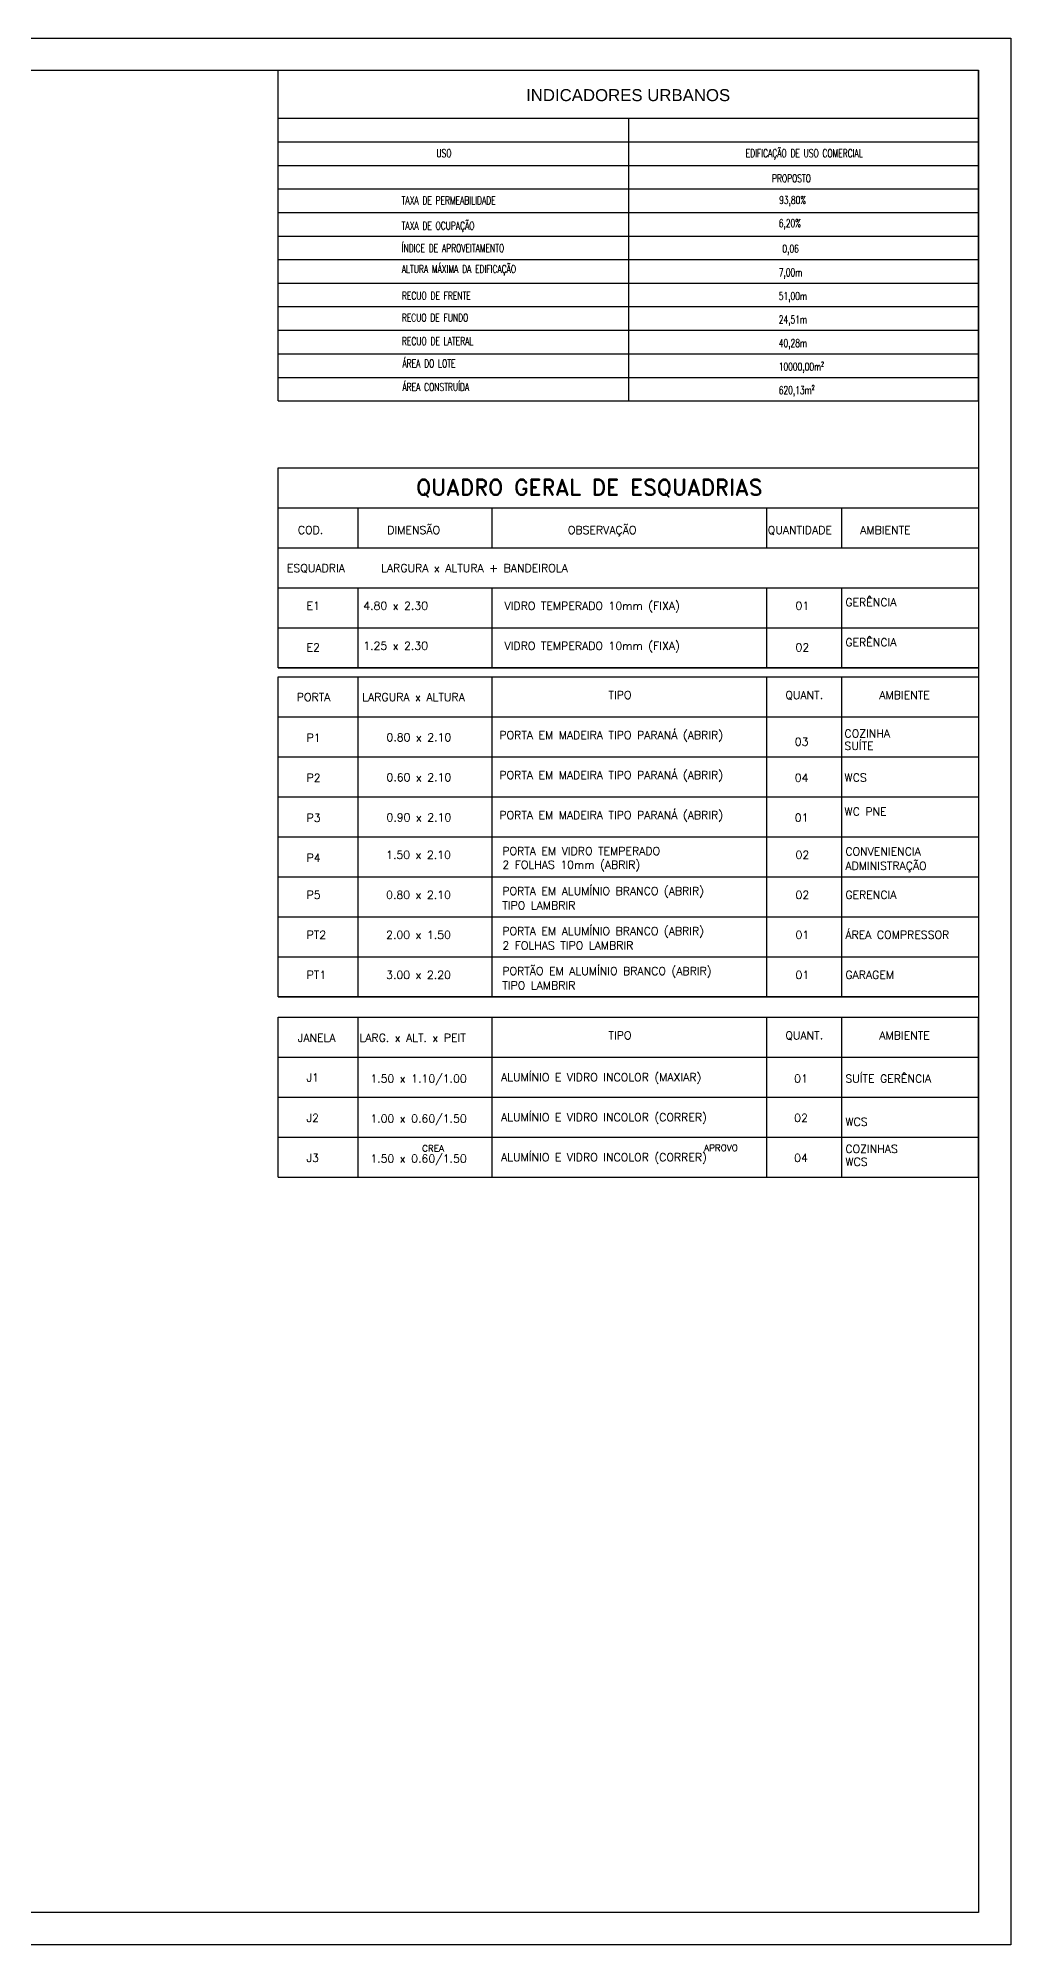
# Model space of a CAD drawing. Header units: millimetres. Extents: x 1111 to 1333, y -447 to -319.
# Drawn here: x 1310.53 to 1333.17, y -447 to -402.6 of the extents above; entities that cross this region are included whole.
import ezdxf
from ezdxf.enums import TextEntityAlignment as Align

# ---------------------------------------------------------------- set-up
doc = ezdxf.new("R2010")
doc.units = ezdxf.units.MM
for name, color, linetype in [('A-PEN-Y', 2, 'Continuous'), ('CERC02', 3, 'Continuous'), ('CERCAD-1', 1, 'Continuous'), ('CERCAD-2', 7, 'Continuous'), ('COTAS', 1, 'Continuous'), ('E-txt-g', 3, 'Continuous'), ('PRANCHA', 1, 'Continuous'), ('TEXTO', 3, 'Continuous'), ('TXT', 2, 'Continuous')]:
    doc.layers.add(name, color=color, linetype=linetype)
doc.styles.add('REG80', font='romans.shx', dxfattribs={"width": 0.8, "height": 0.2})
doc.styles.add('ROMAND', font='romand', dxfattribs={"height": 0.004})
doc.styles.add('ROMANS', font='romans')
doc.styles.add('WMF-ARIAL0', font='arial.ttf')

msp = doc.modelspace()

# ---------------------------------------------------------------- linework, layer by layer
at = {"layer": 'CERCAD-1'}
msp.add_lwpolyline([(1332.419, -446.25), (1269.419, -446.25), (1269.419, -403.35), (1332.419, -403.35)], close=True, dxfattribs=at)
at = {"layer": 'CERCAD-2'}
for p, q in [((1268.669, -402.6), (1333.169, -402.6)), ((1333.169, -402.6), (1333.169, -447)), ((1333.169, -447), (1266.044, -447))]:
    msp.add_line(p, q, dxfattribs=at)
at = {"layer": 'COTAS'}
for p, q in [((1317.977, -414.469), (1317.977, -413.537)), ((1321.096, -414.469), (1321.096, -413.537)), ((1327.491, -414.469), (1327.491, -413.537)), ((1329.231, -414.469), (1329.231, -413.537)), ((1316.114, -414.469), (1332.419, -414.469)), ((1316.114, -415.401), (1332.419, -415.401)), ((1317.977, -417.264), (1317.977, -415.401)), ((1321.096, -417.264), (1321.096, -415.401)), ((1327.491, -417.264), (1327.491, -415.401)), ((1329.231, -417.264), (1329.231, -415.401)), ((1316.114, -416.332), (1332.419, -416.332)), ((1316.114, -417.264), (1332.419, -417.264)), ((1316.114, -417.474), (1332.419, -417.474)), ((1317.977, -424.927), (1317.977, -417.474)), ((1321.096, -424.927), (1321.096, -417.474)), ((1327.491, -424.927), (1327.491, -417.474)), ((1329.231, -424.927), (1329.231, -417.474)), ((1316.114, -418.405), (1332.419, -418.405)), ((1316.114, -419.337), (1332.419, -419.337)), ((1316.114, -420.269), (1332.419, -420.269)), ((1316.114, -421.2), (1332.419, -421.2)), ((1316.114, -422.132), (1332.419, -422.132)), ((1316.114, -423.064), (1332.419, -423.064)), ((1316.114, -423.995), (1332.419, -423.995)), ((1316.114, -424.927), (1332.419, -424.927)), ((1316.114, -425.399), (1332.419, -425.399)), ((1316.114, -429.126), (1316.114, -425.399)), ((1317.977, -429.126), (1317.977, -425.399)), ((1321.096, -429.126), (1321.096, -425.399)), ((1327.491, -429.126), (1327.491, -425.399)), ((1329.231, -429.126), (1329.231, -425.399)), ((1332.419, -429.126), (1332.419, -425.399)), ((1316.114, -426.331), (1332.419, -426.331)), ((1316.114, -427.263), (1332.419, -427.263)), ((1316.114, -428.194), (1332.419, -428.194)), ((1316.114, -429.126), (1332.419, -429.126))]:
    msp.add_line(p, q, dxfattribs=at)
for points in [[(1316.114, -412.606), (1332.419, -412.606), (1332.419, -417.264), (1316.114, -417.264)], [(1316.114, -417.474), (1332.419, -417.474), (1332.419, -424.927), (1316.114, -424.927)]]:
    msp.add_lwpolyline(points, close=True, dxfattribs=at)
at = {"layer": 'PRANCHA'}
for p, q in [((1316.114, -411.047), (1316.114, -403.35)), ((1316.114, -403.35), (1332.419, -403.35)), ((1332.419, -411.047), (1332.419, -403.35)), ((1316.114, -404.466), (1332.419, -404.466)), ((1324.266, -404.466), (1324.266, -411.047)), ((1316.114, -405.014), (1332.419, -405.014)), ((1316.114, -405.563), (1332.419, -405.563)), ((1316.114, -406.111), (1332.419, -406.111)), ((1316.114, -406.66), (1332.419, -406.66)), ((1316.114, -407.208), (1332.419, -407.208)), ((1316.114, -407.756), (1332.419, -407.756)), ((1316.114, -407.756), (1332.419, -407.756)), ((1316.114, -407.756), (1332.419, -407.756)), ((1316.114, -407.756), (1332.419, -407.756)), ((1316.114, -407.756), (1332.419, -407.756)), ((1316.114, -407.756), (1332.419, -407.756)), ((1316.114, -407.756), (1332.419, -407.756)), ((1316.114, -408.305), (1332.419, -408.305)), ((1316.114, -408.853), (1332.419, -408.853)), ((1316.114, -408.853), (1332.419, -408.853)), ((1316.114, -409.402), (1332.419, -409.402)), ((1316.114, -409.402), (1332.419, -409.402)), ((1316.114, -409.95), (1332.419, -409.95)), ((1316.114, -410.499), (1332.419, -410.499)), ((1316.114, -411.047), (1332.419, -411.047)), ((1316.114, -412.606), (1332.419, -412.606)), ((1316.114, -413.537), (1332.419, -413.537))]:
    msp.add_line(p, q, dxfattribs=at)

# ---------------------------------------------------------------- texts
at = {"layer": 'A-PEN-Y', "style": 'REG80', "width": 0.7}
for s, height, p in [('ÍNDICE DE APROVEITAMENTO', 0.18281, (1318.988, -407.582)), ('0,06', 0.1828, (1327.85, -407.595)), ('ALTURA MÁXIMA DA EDIFICAÇÃO', 0.18281, (1318.991, -408.069)), ('7,00m', 0.1828, (1327.766, -408.147)), ('51,00m', 0.1828, (1327.766, -408.696))]:
    msp.add_text(s, height=height, dxfattribs=at).set_placement(p)
at = {"layer": 'CERC02', "style": 'ROMANS'}
for s, p in [('CREA', (1319.465, -428.378)), ('APROVO', (1326.028, -428.367))]:
    msp.add_text(s, height=0.15, dxfattribs=at).set_placement(p, align=Align.TOP_LEFT)
at = {"layer": 'E-txt-g', "color": 2, "style": 'REG80', "width": 0.7}
for s, height, p in [('USO', 0.1828, (1319.797, -405.371)), ('EDIFICAÇÃO DE USO COMERCIAL ', 0.18281, (1326.996, -405.371)), ('PROPOSTO', 0.1828, (1327.61, -405.958)), ('TAXA DE PERMEABILIDADE', 0.18281, (1318.988, -406.471)), ('93,80%%%', 0.1828, (1327.775, -406.461)), ('TAXA DE OCUPAÇÃO', 0.18281, (1318.988, -407.061)), ('6,20%%%', 0.1828, (1327.766, -407.001)), ('RECUO DE FRENTE', 0.18281, (1318.995, -408.69)), ('RECUO DE FUNDO', 0.18281, (1318.992, -409.201)), ('24,51m', 0.1828, (1327.766, -409.244)), ('RECUO DE LATERAL', 0.18281, (1318.995, -409.748)), ('40,28m', 0.1828, (1327.766, -409.793)), ('ÁREA DO LOTE', 0.18281, (1319.007, -410.268)), ('10000,00m²', 0.1828, (1327.766, -410.341)), ('ÁREA CONSTRUÍDA', 0.18281, (1319.007, -410.817)), ('620,13m²', 0.1828, (1327.766, -410.889))]:
    msp.add_text(s, height=height, dxfattribs=at).set_placement(p)
at = {"layer": 'TEXTO', "color": 253, "style": 'WMF-ARIAL0'}
msp.add_text('INDICADORES URBANOS', height=0.27951, dxfattribs=at).set_placement((1324.26, -404.067), align=Align.CENTER)
at = {"layer": 'TXT', "color": 3, "style": 'ROMAND'}
msp.add_text('QUADRO GERAL DE ESQUADRIAS', height=0.37268, dxfattribs=at).set_placement((1319.323, -413.246))
at = {"layer": 'TXT'}
for s, height, style, p in [('COD.', 0.1863, 'ROMAND', (1316.572, -414.148)), ('DIMENSÃO', 0.1863, 'ROMAND', (1318.653, -414.148)), ('OBSERVAÇÃO', 0.1863, 'ROMAND', (1322.856, -414.148)), ('QUANTIDADE', 0.1863, 'ROMAND', (1327.51, -414.148)), ('AMBIENTE', 0.1863, 'ROMAND', (1329.662, -414.148)), ('ESQUADRIA', 0.1863, 'ROMAND', (1316.317, -415.034)), ('LARGURA x ALTURA + BANDEIROLA', 0.18634, 'ROMAND', (1318.51, -415.034)), ('E1', 0.1863, 'ROMANS', (1316.775, -415.911)), ('4.80 x 2.30 ', 0.18634, 'ROMANS', (1318.094, -415.911)), ('VIDRO TEMPERADO 10mm (FIXA)', 0.18634, 'ROMANS', (1321.382, -415.913)), ('01', 0.1863, 'ROMANS', (1328.156, -415.911)), ('GERÊNCIA', 0.1863, 'ROMANS', (1329.316, -415.83)), ('E2', 0.1863, 'ROMANS', (1316.775, -416.881)), ('1.25 x 2.30', 0.18634, 'ROMANS', (1318.094, -416.843)), ('VIDRO TEMPERADO 10mm (FIXA)', 0.18634, 'ROMANS', (1321.382, -416.844)), ('02', 0.1863, 'ROMANS', (1328.156, -416.881)), ('GERÊNCIA', 0.1863, 'ROMANS', (1329.316, -416.762)), ('TIPO', 0.1863, 'ROMANS', (1323.803, -417.99)), ('QUANT.', 0.1863, 'ROMANS', (1327.919, -417.99)), ('AMBIENTE', 0.1863, 'ROMANS', (1330.107, -417.99)), ('PORTA      ', 0.18634, 'ROMAND', (1316.546, -418.038)), ('LARGURA x ALTURA', 0.18634, 'ROMAND', (1318.071, -418.038)), ('PORTA EM MADEIRA TIPO PARANÁ (ABRIR)', 0.18634, 'ROMANS', (1321.263, -418.922)), ('P1', 0.1863, 'ROMANS', (1316.775, -418.985)), ('0.80 x 2.10', 0.18634, 'ROMANS', (1318.634, -418.975)), ('03', 0.1863, 'ROMANS', (1328.138, -419.076)), ('COZINHA', 0.1863, 'ROMANS', (1329.295, -418.887)), ('SUÍTE', 0.1863, 'ROMANS', (1329.295, -419.174)), ('P2', 0.1863, 'ROMANS', (1316.775, -419.917)), ('0.60 x 2.10', 0.18634, 'ROMANS', (1318.634, -419.907)), ('PORTA EM MADEIRA TIPO PARANÁ (ABRIR)', 0.18634, 'ROMANS', (1321.263, -419.853)), ('04', 0.1863, 'ROMANS', (1328.138, -419.916)), ('WCS', 0.1863, 'ROMANS', (1329.295, -419.912)), ('P3', 0.1863, 'ROMANS', (1316.775, -420.849)), ('0.90 x 2.10', 0.18634, 'ROMANS', (1318.634, -420.839)), ('PORTA EM MADEIRA TIPO PARANÁ (ABRIR)', 0.18634, 'ROMANS', (1321.263, -420.785)), ('01', 0.1863, 'ROMANS', (1328.138, -420.845)), ('WC PNE', 0.1863, 'ROMANS', (1329.295, -420.704)), ('P4', 0.1863, 'ROMANS', (1316.775, -421.78)), ('1.50 x 2.10', 0.18634, 'ROMANS', (1318.626, -421.711)), ('2 FOLHAS 10mm (ABRIR) ', 0.18634, 'ROMANS', (1321.331, -421.941)), ('PORTA EM VIDRO TEMPERADO ', 0.18634, 'ROMANS', (1321.331, -421.622)), ('02', 0.1863, 'ROMANS', (1328.156, -421.711)), ('ADMINISTRAÇÃO', 0.18634, 'ROMANS', (1329.316, -421.967)), ('CONVENIENCIA', 0.18634, 'ROMANS', (1329.316, -421.632)), ('P5', 0.1863, 'ROMANS', (1316.775, -422.643)), ('0.80 x 2.10', 0.18634, 'ROMANS', (1318.626, -422.643)), ('PORTA EM ALUMÍNIO BRANCO (ABRIR)', 0.18634, 'ROMANS', (1321.331, -422.554)), ('02', 0.1863, 'ROMANS', (1328.156, -422.643)), ('GERENCIA', 0.1863, 'ROMANS', (1329.316, -422.642)), ('TIPO LAMBRIR', 0.18634, 'ROMANS', (1321.331, -422.89)), ('PT2', 0.1863, 'ROMANS', (1316.775, -423.574)), ('2.00 x 1.50', 0.18634, 'ROMANS', (1318.626, -423.574)), ('PORTA EM ALUMÍNIO BRANCO (ABRIR)', 0.18634, 'ROMANS', (1321.331, -423.486)), ('01', 0.1863, 'ROMANS', (1328.156, -423.574)), ('ÁREA COMPRESSOR', 0.18634, 'ROMANS', (1329.316, -423.573)), ('2 FOLHAS TIPO LAMBRIR', 0.18634, 'ROMANS', (1321.331, -423.822)), ('PT1', 0.1863, 'ROMANS', (1316.775, -424.506)), ('3.00 x 2.20', 0.18634, 'ROMANS', (1318.626, -424.506)), ('PORTÃO EM ALUMÍNIO BRANCO (ABRIR)', 0.18634, 'ROMANS', (1321.331, -424.417)), ('01', 0.1863, 'ROMANS', (1328.156, -424.506)), ('GARAGEM', 0.1863, 'ROMANS', (1329.316, -424.505)), ('TIPO LAMBRIR', 0.18634, 'ROMANS', (1321.331, -424.753)), ('JANELA', 0.1863, 'ROMAND', (1316.572, -425.971)), ('LARG. x ALT. x PEIT', 0.18634, 'ROMAND', (1318.005, -425.971)), ('TIPO', 0.1863, 'ROMANS', (1323.803, -425.915)), ('QUANT.', 0.1863, 'ROMANS', (1327.919, -425.915)), ('AMBIENTE', 0.1863, 'ROMANS', (1330.107, -425.915)), ('ALUMÍNIO E VIDRO INCOLOR (MAXIAR)', 0.18634, 'ROMANS', (1321.301, -426.889)), ('SUÍTE GERÊNCIA', 0.18634, 'ROMANS', (1329.316, -426.923)), ('J1', 0.1863, 'ROMANS', (1316.775, -426.896)), ('1.50 x 1.10/1.00', 0.18634, 'ROMANS', (1318.259, -426.921)), ('01', 0.1863, 'ROMANS', (1328.125, -426.921)), ('ALUMÍNIO E VIDRO INCOLOR (CORRER)', 0.18634, 'ROMANS', (1321.301, -427.821)), ('J2', 0.1863, 'ROMANS', (1316.775, -427.837)), ('1.00 x 0.60/1.50', 0.18634, 'ROMANS', (1318.259, -427.853)), ('02', 0.1863, 'ROMANS', (1328.125, -427.837)), ('WCS', 0.1863, 'ROMANS', (1329.316, -427.928)), ('COZINHAS', 0.1863, 'ROMANS', (1329.316, -428.558)), ('J3', 0.1863, 'ROMANS', (1316.775, -428.769)), ('1.50 x 0.60/1.50', 0.18634, 'ROMANS', (1318.259, -428.784)), ('ALUMÍNIO E VIDRO INCOLOR (CORRER)', 0.18634, 'ROMANS', (1321.301, -428.752)), ('04', 0.1863, 'ROMANS', (1328.125, -428.769)), ('WCS', 0.1863, 'ROMANS', (1329.316, -428.86))]:
    msp.add_text(s, height=height, dxfattribs=dict(at, style=style)).set_placement(p)

doc.saveas('drawing.dxf')
